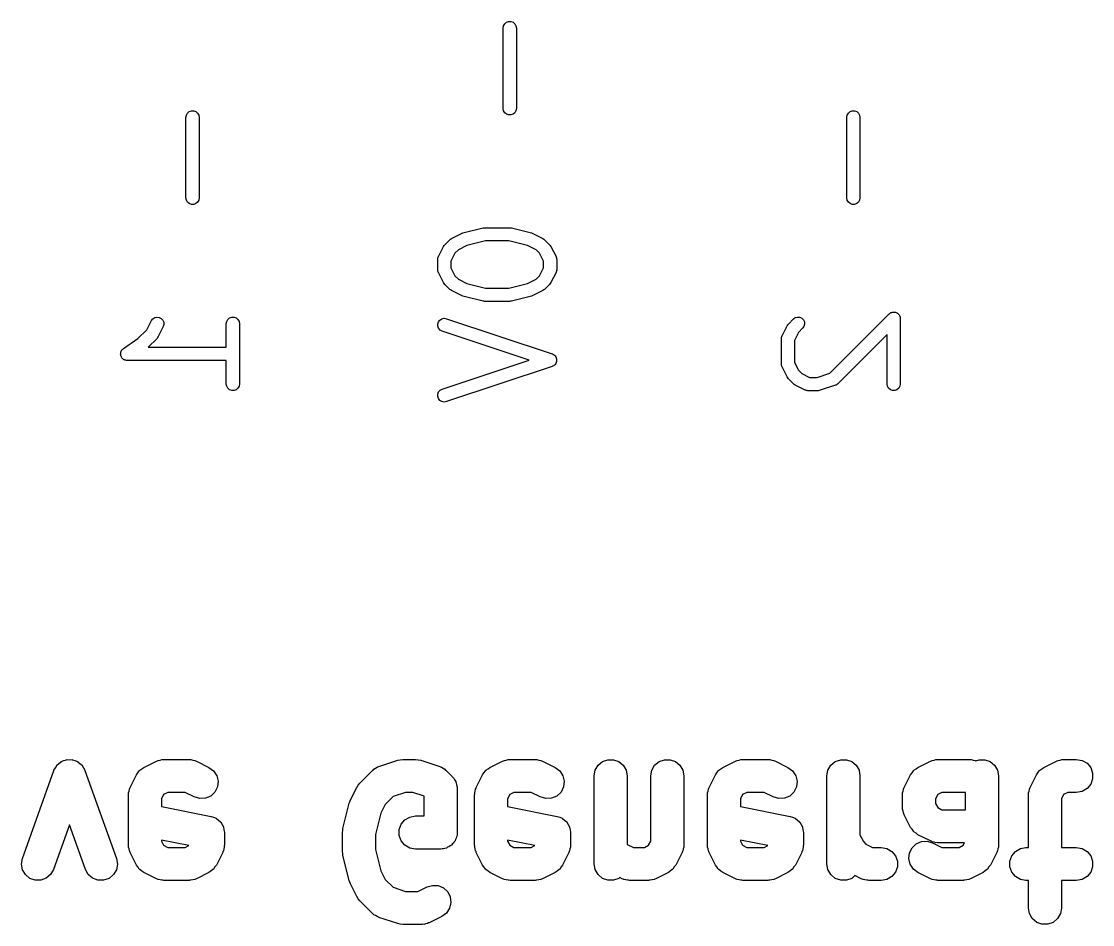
# Model space of a CAD drawing. Extents: x 91.3 to 189.8, y -113.5 to -60.4.
# Drawn here: x 150.76 to 158.87, y -113.45 to -106.62 of the extents above; entities that cross this region are included whole.
import ezdxf

# ---------------------------------------------------------------- set-up
doc = ezdxf.new("R2010")
doc.units = 0
doc.header["$MEASUREMENT"] = 0
doc.layers.add('BLACK', color=7, linetype='CONTINUOUS')

msp = doc.modelspace()

# ---------------------------------------------------------------- linework, layer by layer
at = {"layer": 'Black'}
for p, q in [((154.407, -106.667), (154.41, -106.65)), ((154.41, -106.65), (154.419, -106.635)), ((154.419, -106.635), (154.432, -106.623)), ((154.432, -106.623), (154.448, -106.617)), ((154.448, -106.617), (154.466, -106.617)), ((154.466, -106.617), (154.482, -106.623)), ((154.482, -106.623), (154.495, -106.635)), ((154.495, -106.635), (154.504, -106.65)), ((154.504, -106.65), (154.507, -106.667)), ((154.407, -107.276), (154.407, -106.667)), ((154.507, -106.667), (154.507, -107.276)), ((152.019, -107.311), (152.032, -107.3)), ((152.032, -107.3), (152.048, -107.294)), ((152.048, -107.294), (152.066, -107.294)), ((152.066, -107.294), (152.082, -107.3)), ((152.082, -107.3), (152.095, -107.311)), ((154.41, -107.293), (154.407, -107.276)), ((154.419, -107.308), (154.41, -107.293)), ((154.432, -107.319), (154.419, -107.308)), ((154.495, -107.308), (154.482, -107.319)), ((154.504, -107.293), (154.495, -107.308)), ((154.507, -107.276), (154.504, -107.293)), ((157.019, -107.311), (157.032, -107.3)), ((157.032, -107.3), (157.048, -107.294)), ((157.048, -107.294), (157.066, -107.294)), ((157.066, -107.294), (157.082, -107.3)), ((157.082, -107.3), (157.095, -107.311)), ((152.007, -107.343), (152.01, -107.326)), ((152.007, -107.952), (152.007, -107.343)), ((152.01, -107.326), (152.019, -107.311)), ((152.095, -107.311), (152.104, -107.326)), ((152.104, -107.326), (152.107, -107.343)), ((152.107, -107.343), (152.107, -107.952)), ((154.448, -107.325), (154.432, -107.319)), ((154.466, -107.325), (154.448, -107.325)), ((154.482, -107.319), (154.466, -107.325)), ((157.007, -107.343), (157.01, -107.326)), ((157.007, -107.952), (157.007, -107.343)), ((157.01, -107.326), (157.019, -107.311)), ((157.095, -107.311), (157.104, -107.326)), ((157.104, -107.326), (157.107, -107.343)), ((157.107, -107.343), (157.107, -107.952)), ((152.01, -107.969), (152.007, -107.952)), ((152.107, -107.952), (152.104, -107.969)), ((157.01, -107.969), (157.007, -107.952)), ((157.107, -107.952), (157.104, -107.969)), ((152.019, -107.985), (152.01, -107.969)), ((152.032, -107.996), (152.019, -107.985)), ((152.048, -108.002), (152.032, -107.996)), ((152.066, -108.002), (152.048, -108.002)), ((152.082, -107.996), (152.066, -108.002)), ((152.095, -107.985), (152.082, -107.996)), ((152.104, -107.969), (152.095, -107.985)), ((157.019, -107.985), (157.01, -107.969)), ((157.032, -107.996), (157.019, -107.985)), ((157.048, -108.002), (157.032, -107.996)), ((157.066, -108.002), (157.048, -108.002)), ((157.082, -107.996), (157.066, -108.002)), ((157.095, -107.985), (157.082, -107.996)), ((157.104, -107.969), (157.095, -107.985)), ((154.102, -108.218), (154.255, -108.18)), ((154.255, -108.18), (154.261, -108.18)), ((154.261, -108.18), (154.267, -108.179)), ((154.267, -108.179), (154.457, -108.179)), ((154.457, -108.179), (154.463, -108.18)), ((154.463, -108.18), (154.469, -108.18)), ((154.469, -108.18), (154.622, -108.218)), ((153.965, -108.308), (154.003, -108.269)), ((154.003, -108.269), (154.009, -108.265)), ((154.009, -108.265), (154.016, -108.26)), ((154.016, -108.26), (154.092, -108.222)), ((154.092, -108.222), (154.097, -108.22)), ((154.097, -108.22), (154.102, -108.218)), ((154.273, -108.279), (154.132, -108.314)), ((154.451, -108.279), (154.273, -108.279)), ((154.592, -108.314), (154.451, -108.279)), ((154.622, -108.218), (154.627, -108.22)), ((154.627, -108.22), (154.632, -108.222)), ((154.632, -108.222), (154.708, -108.26)), ((154.708, -108.26), (154.715, -108.265)), ((154.715, -108.265), (154.721, -108.269)), ((154.721, -108.269), (154.759, -108.308)), ((153.917, -108.397), (153.955, -108.32)), ((153.955, -108.32), (153.96, -108.314)), ((153.96, -108.314), (153.965, -108.308)), ((154.068, -108.346), (154.041, -108.372)), ((154.132, -108.314), (154.068, -108.346)), ((154.656, -108.346), (154.592, -108.314)), ((154.683, -108.372), (154.656, -108.346)), ((154.759, -108.308), (154.764, -108.314)), ((154.764, -108.314), (154.769, -108.32)), ((154.769, -108.32), (154.807, -108.397)), ((153.912, -108.413), (153.914, -108.408)), ((153.912, -108.416), (153.912, -108.413)), ((153.912, -108.419), (153.912, -108.416)), ((153.912, -108.495), (153.912, -108.419)), ((153.914, -108.408), (153.915, -108.402)), ((153.915, -108.402), (153.916, -108.399)), ((153.916, -108.399), (153.917, -108.397)), ((154.041, -108.372), (154.012, -108.431)), ((154.012, -108.431), (154.012, -108.483)), ((154.712, -108.431), (154.683, -108.372)), ((154.712, -108.483), (154.712, -108.431)), ((154.807, -108.397), (154.807, -108.399)), ((154.807, -108.399), (154.809, -108.402)), ((154.809, -108.402), (154.81, -108.408)), ((154.81, -108.408), (154.812, -108.413)), ((154.812, -108.413), (154.811, -108.416)), ((154.811, -108.416), (154.812, -108.419)), ((154.812, -108.419), (154.812, -108.495)), ((153.912, -108.498), (153.912, -108.495)), ((153.912, -108.501), (153.912, -108.498)), ((153.914, -108.507), (153.912, -108.501)), ((153.915, -108.512), (153.914, -108.507)), ((153.916, -108.515), (153.915, -108.512)), ((153.917, -108.518), (153.916, -108.515)), ((153.955, -108.594), (153.917, -108.518)), ((154.012, -108.483), (154.041, -108.542)), ((154.683, -108.542), (154.712, -108.483)), ((154.807, -108.518), (154.769, -108.594)), ((154.809, -108.512), (154.807, -108.515)), ((154.807, -108.515), (154.807, -108.518)), ((154.81, -108.507), (154.809, -108.512)), ((154.812, -108.501), (154.81, -108.507)), ((154.812, -108.495), (154.811, -108.498)), ((154.811, -108.498), (154.812, -108.501)), ((153.96, -108.6), (153.955, -108.594)), ((153.965, -108.607), (153.96, -108.6)), ((154.041, -108.542), (154.068, -108.568)), ((154.068, -108.568), (154.132, -108.6)), ((154.132, -108.6), (154.273, -108.636)), ((154.451, -108.636), (154.592, -108.6)), ((154.592, -108.6), (154.656, -108.568)), ((154.656, -108.568), (154.683, -108.542)), ((154.764, -108.6), (154.759, -108.607)), ((154.769, -108.594), (154.764, -108.6)), ((154.003, -108.645), (153.965, -108.607)), ((154.009, -108.649), (154.003, -108.645)), ((154.016, -108.654), (154.009, -108.649)), ((154.092, -108.692), (154.016, -108.654)), ((154.273, -108.636), (154.451, -108.636)), ((154.708, -108.654), (154.632, -108.692)), ((154.715, -108.649), (154.708, -108.654)), ((154.721, -108.645), (154.715, -108.649)), ((154.759, -108.607), (154.721, -108.645)), ((154.097, -108.694), (154.092, -108.692)), ((154.102, -108.696), (154.097, -108.694)), ((154.255, -108.734), (154.102, -108.696)), ((154.261, -108.735), (154.255, -108.734)), ((154.267, -108.736), (154.261, -108.735)), ((154.457, -108.736), (154.267, -108.736)), ((154.463, -108.735), (154.457, -108.736)), ((154.469, -108.734), (154.463, -108.735)), ((154.622, -108.696), (154.469, -108.734)), ((154.627, -108.694), (154.622, -108.696)), ((154.632, -108.692), (154.627, -108.694)), ((156.878, -109.28), (157.327, -108.831)), ((157.327, -108.831), (157.332, -108.828)), ((157.332, -108.828), (157.337, -108.823)), ((157.337, -108.823), (157.339, -108.823)), ((157.339, -108.823), (157.341, -108.821)), ((157.341, -108.821), (157.347, -108.82)), ((157.347, -108.82), (157.353, -108.817)), ((157.353, -108.817), (157.355, -108.817)), ((157.355, -108.817), (157.358, -108.817)), ((157.358, -108.817), (157.364, -108.817)), ((157.364, -108.817), (157.371, -108.817)), ((157.371, -108.817), (157.373, -108.818)), ((157.373, -108.818), (157.375, -108.818)), ((157.375, -108.818), (157.381, -108.821)), ((157.381, -108.821), (157.387, -108.823)), ((157.387, -108.823), (157.389, -108.825)), ((157.389, -108.825), (157.391, -108.826)), ((157.391, -108.826), (157.395, -108.83)), ((157.395, -108.83), (157.4, -108.835)), ((157.4, -108.835), (157.401, -108.836)), ((157.401, -108.836), (157.403, -108.838)), ((157.403, -108.838), (157.406, -108.844)), ((157.406, -108.844), (157.409, -108.85)), ((157.409, -108.85), (157.409, -108.852)), ((151.711, -108.951), (151.746, -108.882)), ((151.746, -108.882), (151.756, -108.868)), ((151.756, -108.868), (151.771, -108.859)), ((151.771, -108.859), (151.787, -108.855)), ((151.787, -108.855), (151.805, -108.857)), ((151.835, -108.927), (151.797, -109.003)), ((151.805, -108.857), (151.82, -108.865)), ((151.82, -108.865), (151.832, -108.877)), ((151.832, -108.877), (151.839, -108.893)), ((151.84, -108.91), (151.835, -108.927)), ((151.839, -108.893), (151.84, -108.91)), ((152.312, -108.905), (152.315, -108.888)), ((152.312, -109.083), (152.312, -108.905)), ((152.315, -108.888), (152.324, -108.873)), ((152.324, -108.873), (152.337, -108.861)), ((152.337, -108.861), (152.353, -108.856)), ((152.353, -108.856), (152.371, -108.856)), ((152.371, -108.856), (152.387, -108.861)), ((152.387, -108.861), (152.4, -108.873)), ((152.4, -108.873), (152.409, -108.888)), ((152.409, -108.888), (152.412, -108.905)), ((152.412, -108.905), (152.412, -109.362)), ((153.912, -108.907), (153.918, -108.89)), ((153.913, -108.924), (153.912, -108.907)), ((153.919, -108.94), (153.913, -108.924)), ((153.918, -108.89), (153.929, -108.877)), ((153.929, -108.877), (153.944, -108.868)), ((153.944, -108.868), (153.961, -108.864)), ((153.961, -108.864), (153.978, -108.867)), ((153.978, -108.867), (154.778, -109.134)), ((156.517, -108.997), (156.555, -108.92)), ((156.555, -108.92), (156.56, -108.914)), ((156.56, -108.914), (156.565, -108.908)), ((156.565, -108.908), (156.603, -108.869)), ((156.603, -108.869), (156.617, -108.859)), ((156.617, -108.859), (156.634, -108.855)), ((156.634, -108.855), (156.651, -108.856)), ((156.651, -108.856), (156.667, -108.864)), ((156.667, -108.864), (156.679, -108.876)), ((156.683, -108.926), (156.673, -108.94)), ((156.679, -108.876), (156.686, -108.892)), ((156.688, -108.909), (156.683, -108.926)), ((156.686, -108.892), (156.688, -108.909)), ((157.409, -108.852), (157.41, -108.854)), ((157.41, -108.854), (157.411, -108.86)), ((157.411, -108.86), (157.412, -108.867)), ((157.412, -108.867), (157.412, -109.362)), ((151.644, -109.018), (151.711, -108.951)), ((151.792, -109.01), (151.788, -109.016)), ((151.797, -109.003), (151.792, -109.01)), ((153.931, -108.953), (153.919, -108.94)), ((153.946, -108.962), (153.931, -108.953)), ((154.604, -109.181), (153.946, -108.962)), ((156.512, -109.013), (156.514, -109.008)), ((156.514, -109.008), (156.515, -109.002)), ((156.515, -109.002), (156.516, -108.999)), ((156.516, -108.999), (156.517, -108.997)), ((156.641, -108.972), (156.612, -109.031)), ((156.673, -108.94), (156.641, -108.972)), ((157.312, -108.987), (156.94, -109.359)), ((157.312, -109.362), (157.312, -108.987)), ((151.532, -109.094), (151.534, -109.092)), ((151.534, -109.092), (151.644, -109.018)), ((151.788, -109.016), (151.721, -109.083)), ((151.721, -109.083), (152.312, -109.083)), ((156.512, -109.016), (156.512, -109.013)), ((156.512, -109.019), (156.512, -109.016)), ((156.512, -109.21), (156.512, -109.019)), ((156.612, -109.031), (156.612, -109.198)), ((151.512, -109.137), (151.513, -109.131)), ((151.513, -109.139), (151.512, -109.137)), ((151.513, -109.125), (151.514, -109.122)), ((151.513, -109.131), (151.513, -109.125)), ((151.513, -109.142), (151.513, -109.139)), ((151.515, -109.148), (151.513, -109.142)), ((151.514, -109.119), (151.517, -109.114)), ((151.514, -109.122), (151.514, -109.119)), ((151.516, -109.153), (151.515, -109.148)), ((151.518, -109.156), (151.516, -109.153)), ((151.517, -109.114), (151.519, -109.108)), ((151.519, -109.158), (151.518, -109.156)), ((151.519, -109.108), (151.52, -109.106)), ((151.522, -109.163), (151.519, -109.158)), ((151.52, -109.106), (151.522, -109.104)), ((151.522, -109.104), (151.526, -109.1)), ((151.526, -109.168), (151.522, -109.163)), ((151.526, -109.1), (151.53, -109.095)), ((151.528, -109.17), (151.526, -109.168)), ((151.53, -109.172), (151.528, -109.17)), ((151.53, -109.095), (151.532, -109.094)), ((151.535, -109.175), (151.53, -109.172)), ((154.778, -109.134), (154.779, -109.134)), ((154.779, -109.134), (154.78, -109.134)), ((154.78, -109.134), (154.787, -109.138)), ((154.787, -109.138), (154.793, -109.142)), ((154.793, -109.142), (154.794, -109.143)), ((154.794, -109.143), (154.795, -109.144)), ((154.795, -109.144), (154.8, -109.149)), ((154.8, -109.149), (154.805, -109.155)), ((154.805, -109.155), (154.805, -109.156)), ((154.805, -109.156), (154.806, -109.157)), ((154.806, -109.157), (154.808, -109.164)), ((154.808, -109.164), (154.811, -109.171)), ((154.811, -109.171), (154.811, -109.172)), ((154.811, -109.172), (154.811, -109.174)), ((154.811, -109.174), (154.811, -109.181)), ((151.54, -109.178), (151.535, -109.175)), ((151.542, -109.179), (151.54, -109.178)), ((151.545, -109.18), (151.542, -109.179)), ((151.551, -109.181), (151.545, -109.18)), ((151.556, -109.183), (151.551, -109.181)), ((151.559, -109.183), (151.556, -109.183)), ((151.562, -109.183), (151.559, -109.183)), ((152.312, -109.183), (151.562, -109.183)), ((152.312, -109.362), (152.312, -109.183)), ((153.946, -109.4), (154.604, -109.181)), ((154.778, -109.228), (153.978, -109.495)), ((154.779, -109.228), (154.778, -109.228)), ((154.78, -109.227), (154.779, -109.228)), ((154.787, -109.224), (154.78, -109.227)), ((154.793, -109.22), (154.787, -109.224)), ((154.794, -109.219), (154.793, -109.22)), ((154.795, -109.218), (154.794, -109.219)), ((154.8, -109.213), (154.795, -109.218)), ((154.805, -109.207), (154.8, -109.213)), ((154.806, -109.205), (154.805, -109.206)), ((154.805, -109.206), (154.805, -109.207)), ((154.808, -109.198), (154.806, -109.205)), ((154.811, -109.191), (154.808, -109.198)), ((154.811, -109.181), (154.811, -109.188)), ((154.811, -109.188), (154.811, -109.19)), ((154.811, -109.19), (154.811, -109.191)), ((156.512, -109.212), (156.512, -109.21)), ((156.512, -109.215), (156.512, -109.212)), ((156.514, -109.221), (156.512, -109.215)), ((156.515, -109.227), (156.514, -109.221)), ((156.516, -109.229), (156.515, -109.227)), ((156.517, -109.232), (156.516, -109.229)), ((156.555, -109.308), (156.517, -109.232)), ((156.612, -109.198), (156.641, -109.256)), ((156.56, -109.315), (156.555, -109.308)), ((156.565, -109.321), (156.56, -109.315)), ((156.603, -109.359), (156.565, -109.321)), ((156.641, -109.256), (156.668, -109.283)), ((156.668, -109.283), (156.726, -109.312)), ((156.726, -109.312), (156.782, -109.312)), ((156.782, -109.312), (156.878, -109.28)), ((152.315, -109.379), (152.312, -109.362)), ((152.324, -109.394), (152.315, -109.379)), ((152.337, -109.405), (152.324, -109.394)), ((152.353, -109.411), (152.337, -109.405)), ((152.371, -109.411), (152.353, -109.411)), ((152.387, -109.405), (152.371, -109.411)), ((152.4, -109.394), (152.387, -109.405)), ((152.409, -109.379), (152.4, -109.394)), ((152.412, -109.362), (152.409, -109.379)), ((153.919, -109.421), (153.931, -109.408)), ((153.931, -109.408), (153.946, -109.4)), ((156.609, -109.364), (156.603, -109.359)), ((156.616, -109.369), (156.609, -109.364)), ((156.692, -109.407), (156.616, -109.369)), ((156.695, -109.407), (156.692, -109.407)), ((156.697, -109.409), (156.695, -109.407)), ((156.703, -109.41), (156.697, -109.409)), ((156.709, -109.412), (156.703, -109.41)), ((156.711, -109.411), (156.709, -109.412)), ((156.714, -109.412), (156.711, -109.411)), ((156.79, -109.412), (156.714, -109.412)), ((156.798, -109.411), (156.79, -109.412)), ((156.806, -109.409), (156.798, -109.411)), ((156.921, -109.371), (156.806, -109.409)), ((156.923, -109.37), (156.921, -109.371)), ((156.926, -109.369), (156.923, -109.37)), ((156.931, -109.366), (156.926, -109.369)), ((156.936, -109.363), (156.931, -109.366)), ((156.938, -109.361), (156.936, -109.363)), ((156.94, -109.359), (156.938, -109.361)), ((157.315, -109.379), (157.312, -109.362)), ((157.324, -109.394), (157.315, -109.379)), ((157.337, -109.405), (157.324, -109.394)), ((157.353, -109.411), (157.337, -109.405)), ((157.371, -109.411), (157.353, -109.411)), ((157.387, -109.405), (157.371, -109.411)), ((157.4, -109.394), (157.387, -109.405)), ((157.409, -109.379), (157.4, -109.394)), ((157.412, -109.362), (157.409, -109.379)), ((153.912, -109.455), (153.913, -109.438)), ((153.918, -109.471), (153.912, -109.455)), ((153.913, -109.438), (153.919, -109.421)), ((153.929, -109.485), (153.918, -109.471)), ((153.944, -109.494), (153.929, -109.485)), ((153.961, -109.498), (153.944, -109.494)), ((153.978, -109.495), (153.961, -109.498)), ((151.019, -112.266), (151.029, -112.248)), ((151.029, -112.248), (151.03, -112.247)), ((151.03, -112.247), (151.046, -112.233)), ((151.03, -112.247), (151.03, -112.247)), ((151.046, -112.233), (151.062, -112.22)), ((151.062, -112.22), (151.063, -112.219)), ((151.063, -112.219), (151.083, -112.212)), ((151.063, -112.219), (151.063, -112.219)), ((151.083, -112.212), (151.103, -112.205)), ((151.103, -112.205), (151.104, -112.205)), ((151.104, -112.205), (151.104, -112.204)), ((151.104, -112.204), (151.125, -112.205)), ((151.125, -112.205), (151.146, -112.204)), ((151.146, -112.204), (151.147, -112.205)), ((151.147, -112.205), (151.148, -112.205)), ((151.148, -112.205), (151.167, -112.212)), ((151.167, -112.212), (151.187, -112.219)), ((151.187, -112.219), (151.188, -112.219)), ((151.188, -112.219), (151.188, -112.22)), ((151.188, -112.22), (151.204, -112.233)), ((151.204, -112.233), (151.221, -112.247)), ((151.221, -112.247), (151.221, -112.247)), ((151.221, -112.247), (151.221, -112.248)), ((151.221, -112.248), (151.232, -112.266)), ((151.688, -112.263), (151.784, -112.216)), ((151.784, -112.216), (151.791, -112.214)), ((151.791, -112.214), (151.797, -112.21)), ((151.797, -112.21), (151.811, -112.208)), ((151.811, -112.208), (151.825, -112.203)), ((151.825, -112.203), (151.832, -112.204)), ((151.832, -112.204), (151.84, -112.203)), ((151.84, -112.203), (152.03, -112.203)), ((152.03, -112.203), (152.037, -112.204)), ((152.037, -112.204), (152.044, -112.203)), ((152.044, -112.203), (152.058, -112.208)), ((152.058, -112.208), (152.073, -112.21)), ((152.073, -112.21), (152.079, -112.214)), ((152.079, -112.214), (152.086, -112.216)), ((152.086, -112.216), (152.181, -112.263)), ((153.467, -112.257), (153.61, -112.209)), ((153.61, -112.209), (153.629, -112.206)), ((153.629, -112.206), (153.649, -112.203)), ((153.649, -112.203), (153.744, -112.203)), ((153.744, -112.203), (153.764, -112.206)), ((153.764, -112.206), (153.784, -112.209)), ((153.784, -112.209), (153.927, -112.257)), ((154.307, -112.263), (154.403, -112.216)), ((154.403, -112.216), (154.41, -112.214)), ((154.41, -112.214), (154.416, -112.21)), ((154.416, -112.21), (154.43, -112.208)), ((154.43, -112.208), (154.444, -112.203)), ((154.444, -112.203), (154.451, -112.204)), ((154.451, -112.204), (154.459, -112.203)), ((154.459, -112.203), (154.649, -112.203)), ((154.649, -112.203), (154.656, -112.204)), ((154.656, -112.204), (154.663, -112.203)), ((154.663, -112.203), (154.677, -112.208)), ((154.677, -112.208), (154.692, -112.21)), ((154.692, -112.21), (154.698, -112.214)), ((154.698, -112.214), (154.705, -112.216)), ((154.705, -112.216), (154.8, -112.263)), ((155.103, -112.285), (155.125, -112.247)), ((155.125, -112.247), (155.158, -112.219)), ((155.158, -112.219), (155.199, -112.205)), ((155.199, -112.205), (155.242, -112.205)), ((155.242, -112.205), (155.283, -112.219)), ((155.283, -112.219), (155.316, -112.247)), ((155.316, -112.247), (155.338, -112.285)), ((155.532, -112.285), (155.553, -112.247)), ((155.553, -112.247), (155.587, -112.219)), ((155.587, -112.219), (155.627, -112.205)), ((155.627, -112.205), (155.671, -112.205)), ((155.671, -112.205), (155.712, -112.219)), ((155.712, -112.219), (155.745, -112.247)), ((155.745, -112.247), (155.767, -112.285)), ((156.069, -112.263), (156.165, -112.216)), ((156.165, -112.216), (156.171, -112.214)), ((156.171, -112.214), (156.178, -112.21)), ((156.178, -112.21), (156.192, -112.208)), ((156.192, -112.208), (156.206, -112.203)), ((156.206, -112.203), (156.213, -112.204)), ((156.213, -112.204), (156.22, -112.203)), ((156.22, -112.203), (156.411, -112.203)), ((156.411, -112.203), (156.418, -112.204)), ((156.418, -112.204), (156.425, -112.203)), ((156.425, -112.203), (156.439, -112.208)), ((156.439, -112.208), (156.454, -112.21)), ((156.454, -112.21), (156.46, -112.214)), ((156.46, -112.214), (156.467, -112.216)), ((156.467, -112.216), (156.562, -112.263)), ((156.865, -112.285), (156.887, -112.247)), ((156.887, -112.247), (156.92, -112.219)), ((156.92, -112.219), (156.961, -112.205)), ((156.961, -112.205), (157.004, -112.205)), ((157.004, -112.205), (157.045, -112.219)), ((157.045, -112.219), (157.078, -112.247)), ((157.078, -112.247), (157.1, -112.285)), ((157.546, -112.263), (157.641, -112.216)), ((157.641, -112.216), (157.648, -112.214)), ((157.648, -112.214), (157.654, -112.21)), ((157.654, -112.21), (157.668, -112.208)), ((157.668, -112.208), (157.682, -112.203)), ((157.682, -112.203), (157.69, -112.204)), ((157.69, -112.204), (157.697, -112.203)), ((157.697, -112.203), (157.935, -112.203)), ((157.935, -112.203), (157.942, -112.204)), ((157.942, -112.204), (157.949, -112.203)), ((157.949, -112.203), (157.963, -112.208)), ((157.963, -112.208), (157.978, -112.21)), ((157.978, -112.21), (157.983, -112.214)), ((157.983, -112.214), (158.008, -112.205)), ((158.008, -112.205), (158.052, -112.205)), ((158.052, -112.205), (158.093, -112.219)), ((158.093, -112.219), (158.126, -112.247)), ((158.126, -112.247), (158.147, -112.285)), ((158.498, -112.263), (158.593, -112.216)), ((158.593, -112.216), (158.6, -112.214)), ((158.6, -112.214), (158.606, -112.21)), ((158.606, -112.21), (158.621, -112.208)), ((158.621, -112.208), (158.635, -112.203)), ((158.635, -112.203), (158.642, -112.204)), ((158.642, -112.204), (158.649, -112.203)), ((158.649, -112.203), (158.744, -112.203)), ((158.744, -112.203), (158.787, -112.21)), ((158.787, -112.21), (158.825, -112.232)), ((158.825, -112.232), (158.853, -112.265)), ((150.769, -112.952), (151.008, -112.286)), ((151.008, -112.284), (151.019, -112.266)), ((151.008, -112.285), (151.008, -112.284)), ((151.008, -112.286), (151.008, -112.285)), ((151.232, -112.266), (151.242, -112.284)), ((151.242, -112.284), (151.243, -112.285)), ((151.243, -112.285), (151.243, -112.286)), ((151.243, -112.286), (151.481, -112.952)), ((151.585, -112.415), (151.632, -112.319)), ((151.632, -112.319), (151.643, -112.305)), ((151.643, -112.305), (151.654, -112.289)), ((151.654, -112.289), (151.656, -112.287)), ((151.656, -112.287), (151.658, -112.284)), ((151.658, -112.284), (151.674, -112.274)), ((151.674, -112.274), (151.688, -112.263)), ((152.181, -112.263), (152.216, -112.289)), ((152.216, -112.289), (152.24, -112.326)), ((152.24, -112.326), (152.25, -112.368)), ((153.323, -112.382), (153.418, -112.287)), ((153.418, -112.287), (153.424, -112.283)), ((153.424, -112.283), (153.428, -112.277)), ((153.428, -112.277), (153.441, -112.27)), ((153.441, -112.27), (153.453, -112.262)), ((153.453, -112.262), (153.46, -112.26)), ((153.46, -112.26), (153.467, -112.257)), ((153.927, -112.257), (153.933, -112.26)), ((153.933, -112.26), (153.94, -112.262)), ((153.94, -112.262), (153.952, -112.27)), ((153.952, -112.27), (153.965, -112.277)), ((153.965, -112.277), (153.97, -112.283)), ((153.97, -112.283), (153.976, -112.287)), ((153.976, -112.287), (154.023, -112.334)), ((154.023, -112.334), (154.026, -112.339)), ((154.204, -112.415), (154.252, -112.319)), ((154.252, -112.319), (154.262, -112.305)), ((154.262, -112.305), (154.273, -112.289)), ((154.273, -112.289), (154.275, -112.287)), ((154.275, -112.287), (154.277, -112.284)), ((154.277, -112.284), (154.293, -112.274)), ((154.293, -112.274), (154.307, -112.263)), ((154.8, -112.263), (154.835, -112.289)), ((154.835, -112.289), (154.859, -112.326)), ((154.859, -112.326), (154.869, -112.368)), ((155.095, -112.328), (155.103, -112.285)), ((155.095, -112.994), (155.095, -112.328)), ((155.338, -112.285), (155.345, -112.328)), ((155.345, -112.328), (155.345, -112.846)), ((155.524, -112.328), (155.532, -112.285)), ((155.524, -112.822), (155.524, -112.328)), ((155.767, -112.285), (155.774, -112.328)), ((155.774, -112.328), (155.774, -112.851)), ((155.966, -112.415), (156.013, -112.319)), ((156.013, -112.319), (156.024, -112.305)), ((156.024, -112.305), (156.034, -112.289)), ((156.034, -112.289), (156.037, -112.287)), ((156.037, -112.287), (156.039, -112.284)), ((156.039, -112.284), (156.055, -112.274)), ((156.055, -112.274), (156.069, -112.263)), ((156.562, -112.263), (156.597, -112.289)), ((156.597, -112.289), (156.621, -112.326)), ((156.621, -112.326), (156.631, -112.368)), ((156.857, -112.328), (156.865, -112.285)), ((156.857, -112.994), (156.857, -112.328)), ((157.1, -112.285), (157.107, -112.328)), ((157.107, -112.328), (157.107, -112.774)), ((157.442, -112.415), (157.49, -112.319)), ((157.49, -112.319), (157.501, -112.305)), ((157.501, -112.305), (157.511, -112.289)), ((157.511, -112.289), (157.513, -112.287)), ((157.513, -112.287), (157.515, -112.284)), ((157.515, -112.284), (157.531, -112.274)), ((157.531, -112.274), (157.546, -112.263)), ((158.147, -112.285), (158.155, -112.328)), ((158.155, -112.328), (158.155, -112.851)), ((158.394, -112.415), (158.442, -112.319)), ((158.442, -112.319), (158.453, -112.305)), ((158.453, -112.305), (158.463, -112.289)), ((158.463, -112.289), (158.466, -112.287)), ((158.466, -112.287), (158.468, -112.284)), ((158.468, -112.284), (158.483, -112.274)), ((158.483, -112.274), (158.498, -112.263)), ((158.853, -112.265), (158.867, -112.306)), ((158.867, -112.306), (158.867, -112.349)), ((151.583, -112.421), (151.585, -112.415)), ((152.245, -112.411), (152.226, -112.45)), ((152.25, -112.368), (152.245, -112.411)), ((153.252, -112.51), (153.299, -112.415)), ((153.299, -112.415), (153.311, -112.398)), ((153.311, -112.398), (153.323, -112.382)), ((154.026, -112.339), (154.031, -112.343)), ((154.031, -112.343), (154.039, -112.357)), ((154.039, -112.357), (154.048, -112.37)), ((154.048, -112.37), (154.049, -112.375)), ((154.049, -112.375), (154.052, -112.38)), ((154.052, -112.38), (154.055, -112.396)), ((154.055, -112.396), (154.059, -112.412)), ((154.059, -112.412), (154.059, -112.417)), ((154.202, -112.421), (154.204, -112.415)), ((154.864, -112.411), (154.845, -112.45)), ((154.869, -112.368), (154.864, -112.411)), ((155.964, -112.421), (155.966, -112.415)), ((156.626, -112.411), (156.607, -112.45)), ((156.631, -112.368), (156.626, -112.411)), ((157.44, -112.421), (157.442, -112.415)), ((158.392, -112.421), (158.394, -112.415)), ((158.853, -112.39), (158.825, -112.423)), ((158.867, -112.349), (158.853, -112.39)), ((151.572, -112.456), (151.577, -112.442)), ((151.573, -112.463), (151.572, -112.456)), ((151.572, -112.47), (151.573, -112.463)), ((151.572, -112.851), (151.572, -112.47)), ((151.577, -112.442), (151.579, -112.428)), ((151.579, -112.428), (151.583, -112.421)), ((151.837, -112.468), (151.822, -112.5)), ((151.869, -112.453), (151.837, -112.468)), ((152, -112.453), (151.869, -112.453)), ((152.069, -112.487), (152, -112.453)), ((152.111, -112.499), (152.069, -112.487)), ((152.154, -112.497), (152.111, -112.499)), ((152.194, -112.48), (152.154, -112.497)), ((152.226, -112.45), (152.194, -112.48)), ((153.574, -112.484), (153.514, -112.545)), ((153.669, -112.453), (153.574, -112.484)), ((153.724, -112.453), (153.669, -112.453)), ((153.81, -112.481), (153.724, -112.453)), ((153.81, -112.631), (153.81, -112.481)), ((154.059, -112.417), (154.06, -112.423)), ((154.06, -112.423), (154.06, -112.756)), ((154.191, -112.47), (154.192, -112.463)), ((154.191, -112.851), (154.191, -112.47)), ((154.192, -112.456), (154.196, -112.442)), ((154.192, -112.463), (154.192, -112.456)), ((154.196, -112.442), (154.198, -112.428)), ((154.198, -112.428), (154.202, -112.421)), ((154.457, -112.468), (154.441, -112.5)), ((154.488, -112.453), (154.457, -112.468)), ((154.62, -112.453), (154.488, -112.453)), ((154.688, -112.487), (154.62, -112.453)), ((154.73, -112.499), (154.688, -112.487)), ((154.773, -112.497), (154.73, -112.499)), ((154.813, -112.48), (154.773, -112.497)), ((154.845, -112.45), (154.813, -112.48)), ((155.953, -112.456), (155.958, -112.442)), ((155.954, -112.463), (155.953, -112.456)), ((155.953, -112.47), (155.954, -112.463)), ((155.953, -112.851), (155.953, -112.47)), ((155.958, -112.442), (155.96, -112.428)), ((155.96, -112.428), (155.964, -112.421)), ((156.218, -112.468), (156.203, -112.5)), ((156.25, -112.453), (156.218, -112.468)), ((156.381, -112.453), (156.25, -112.453)), ((156.45, -112.487), (156.381, -112.453)), ((156.492, -112.499), (156.45, -112.487)), ((156.535, -112.497), (156.492, -112.499)), ((156.575, -112.48), (156.535, -112.497)), ((156.607, -112.45), (156.575, -112.48)), ((157.429, -112.47), (157.43, -112.463)), ((157.429, -112.566), (157.429, -112.47)), ((157.43, -112.456), (157.434, -112.442)), ((157.43, -112.463), (157.43, -112.456)), ((157.434, -112.442), (157.436, -112.428)), ((157.436, -112.428), (157.44, -112.421)), ((157.695, -112.468), (157.679, -112.5)), ((157.726, -112.453), (157.695, -112.468)), ((157.905, -112.453), (157.726, -112.453)), ((157.905, -112.584), (157.905, -112.453)), ((158.381, -112.47), (158.382, -112.463)), ((158.381, -112.869), (158.381, -112.47)), ((158.382, -112.456), (158.386, -112.442)), ((158.382, -112.463), (158.382, -112.456)), ((158.386, -112.442), (158.389, -112.428)), ((158.389, -112.428), (158.392, -112.421)), ((158.647, -112.468), (158.631, -112.5)), ((158.679, -112.453), (158.647, -112.468)), ((158.744, -112.453), (158.679, -112.453)), ((158.787, -112.445), (158.744, -112.453)), ((158.825, -112.423), (158.787, -112.445)), ((151.822, -112.5), (151.822, -112.558)), ((151.822, -112.558), (152.197, -112.634)), ((153.194, -112.726), (153.242, -112.535)), ((153.242, -112.535), (153.248, -112.523)), ((153.248, -112.523), (153.252, -112.51)), ((153.514, -112.545), (153.481, -112.609)), ((154.441, -112.5), (154.441, -112.558)), ((154.441, -112.558), (154.816, -112.634)), ((156.203, -112.5), (156.203, -112.558)), ((156.203, -112.558), (156.578, -112.634)), ((157.43, -112.573), (157.429, -112.566)), ((157.43, -112.58), (157.43, -112.573)), ((157.679, -112.5), (157.679, -112.536)), ((157.679, -112.536), (157.695, -112.568)), ((157.695, -112.568), (157.726, -112.584)), ((158.631, -112.5), (158.631, -112.869)), ((152.197, -112.634), (152.216, -112.641)), ((152.216, -112.641), (152.235, -112.648)), ((152.235, -112.648), (152.236, -112.649)), ((152.236, -112.649), (152.238, -112.649)), ((152.238, -112.649), (152.253, -112.663)), ((153.481, -112.609), (153.441, -112.772)), ((153.664, -112.66), (153.702, -112.639)), ((153.702, -112.639), (153.744, -112.631)), ((153.744, -112.631), (153.81, -112.631)), ((154.816, -112.634), (154.835, -112.641)), ((154.835, -112.641), (154.854, -112.648)), ((154.854, -112.648), (154.856, -112.649)), ((154.856, -112.649), (154.857, -112.649)), ((154.857, -112.649), (154.872, -112.663)), ((156.578, -112.634), (156.597, -112.641)), ((156.597, -112.641), (156.616, -112.648)), ((156.616, -112.648), (156.617, -112.649)), ((156.617, -112.649), (156.619, -112.649)), ((156.619, -112.649), (156.634, -112.663)), ((157.434, -112.594), (157.43, -112.58)), ((157.436, -112.608), (157.434, -112.594)), ((157.44, -112.615), (157.436, -112.608)), ((157.442, -112.622), (157.44, -112.615)), ((157.49, -112.717), (157.442, -112.622)), ((157.726, -112.584), (157.905, -112.584)), ((151.125, -112.699), (151.005, -113.036)), ((151.246, -113.036), (151.125, -112.699)), ((152.253, -112.663), (152.269, -112.676)), ((152.269, -112.676), (152.269, -112.677)), ((152.269, -112.677), (152.27, -112.678)), ((152.27, -112.678), (152.28, -112.696)), ((152.28, -112.696), (152.29, -112.713)), ((152.29, -112.713), (152.291, -112.715)), ((152.291, -112.715), (152.291, -112.716)), ((152.291, -112.716), (152.294, -112.736)), ((152.294, -112.736), (152.298, -112.756)), ((153.193, -112.741), (153.194, -112.726)), ((153.621, -112.734), (153.636, -112.694)), ((153.621, -112.778), (153.621, -112.734)), ((153.636, -112.694), (153.664, -112.66)), ((154.872, -112.663), (154.888, -112.676)), ((154.888, -112.676), (154.888, -112.677)), ((154.888, -112.677), (154.889, -112.678)), ((154.889, -112.678), (154.899, -112.696)), ((154.899, -112.696), (154.909, -112.713)), ((154.909, -112.713), (154.91, -112.715)), ((154.91, -112.715), (154.91, -112.716)), ((154.91, -112.716), (154.913, -112.736)), ((154.913, -112.736), (154.917, -112.756)), ((156.634, -112.663), (156.65, -112.676)), ((156.65, -112.676), (156.65, -112.677)), ((156.65, -112.677), (156.651, -112.678)), ((156.651, -112.678), (156.661, -112.696)), ((156.661, -112.696), (156.671, -112.713)), ((156.671, -112.713), (156.672, -112.715)), ((156.672, -112.715), (156.672, -112.716)), ((156.672, -112.716), (156.675, -112.736)), ((156.675, -112.736), (156.679, -112.756)), ((157.501, -112.732), (157.49, -112.717)), ((157.511, -112.747), (157.501, -112.732)), ((152.029, -112.855), (151.822, -112.813)), ((151.822, -112.813), (151.822, -112.822)), ((152.298, -112.756), (152.298, -112.851)), ((153.191, -112.756), (153.193, -112.741)), ((153.191, -112.899), (153.191, -112.756)), ((153.441, -112.772), (153.441, -112.884)), ((153.636, -112.819), (153.621, -112.778)), ((153.664, -112.852), (153.636, -112.819)), ((154.043, -112.819), (154.036, -112.827)), ((154.047, -112.808), (154.043, -112.819)), ((154.052, -112.799), (154.047, -112.808)), ((154.054, -112.788), (154.052, -112.799)), ((154.058, -112.778), (154.054, -112.788)), ((154.06, -112.756), (154.058, -112.767)), ((154.058, -112.767), (154.058, -112.778)), ((154.648, -112.855), (154.441, -112.813)), ((154.441, -112.813), (154.441, -112.822)), ((154.917, -112.756), (154.917, -112.851)), ((156.41, -112.855), (156.203, -112.813)), ((156.203, -112.813), (156.203, -112.822)), ((156.679, -112.756), (156.679, -112.851)), ((157.107, -112.774), (157.133, -112.825)), ((157.513, -112.749), (157.511, -112.747)), ((157.515, -112.752), (157.513, -112.749)), ((157.531, -112.762), (157.515, -112.752)), ((157.546, -112.773), (157.531, -112.762)), ((157.641, -112.82), (157.546, -112.773)), ((157.648, -112.822), (157.641, -112.82)), ((151.573, -112.859), (151.572, -112.851)), ((151.572, -112.866), (151.573, -112.859)), ((151.577, -112.88), (151.572, -112.866)), ((151.579, -112.894), (151.577, -112.88)), ((151.583, -112.9), (151.579, -112.894)), ((151.585, -112.907), (151.583, -112.9)), ((151.822, -112.822), (151.837, -112.853)), ((151.837, -112.853), (151.869, -112.869)), ((151.869, -112.869), (152, -112.869)), ((152, -112.869), (152.029, -112.855)), ((152.287, -112.9), (152.285, -112.907)), ((152.29, -112.894), (152.287, -112.9)), ((152.293, -112.88), (152.29, -112.894)), ((152.297, -112.866), (152.293, -112.88)), ((152.298, -112.851), (152.297, -112.859)), ((152.297, -112.859), (152.297, -112.866)), ((153.193, -112.914), (153.191, -112.899)), ((153.441, -112.884), (153.481, -113.046)), ((153.702, -112.874), (153.664, -112.852)), ((153.744, -112.881), (153.702, -112.874)), ((153.935, -112.881), (153.744, -112.881)), ((153.946, -112.879), (153.935, -112.881)), ((153.956, -112.879), (153.946, -112.879)), ((153.967, -112.876), (153.956, -112.879)), ((153.978, -112.874), (153.967, -112.876)), ((153.987, -112.868), (153.978, -112.874)), ((153.997, -112.864), (153.987, -112.868)), ((154.006, -112.857), (153.997, -112.864)), ((154.015, -112.852), (154.006, -112.857)), ((154.022, -112.844), (154.015, -112.852)), ((154.031, -112.837), (154.022, -112.844)), ((154.036, -112.827), (154.031, -112.837)), ((154.192, -112.859), (154.191, -112.851)), ((154.192, -112.866), (154.192, -112.859)), ((154.196, -112.88), (154.192, -112.866)), ((154.198, -112.894), (154.196, -112.88)), ((154.202, -112.9), (154.198, -112.894)), ((154.204, -112.907), (154.202, -112.9)), ((154.441, -112.822), (154.457, -112.853)), ((154.457, -112.853), (154.488, -112.869)), ((154.488, -112.869), (154.62, -112.869)), ((154.62, -112.869), (154.648, -112.855)), ((154.906, -112.9), (154.904, -112.907)), ((154.909, -112.894), (154.906, -112.9)), ((154.912, -112.88), (154.909, -112.894)), ((154.916, -112.866), (154.912, -112.88)), ((154.917, -112.851), (154.916, -112.859)), ((154.916, -112.859), (154.916, -112.866)), ((155.345, -112.846), (155.393, -112.869)), ((155.393, -112.869), (155.477, -112.869)), ((155.477, -112.869), (155.508, -112.853)), ((155.508, -112.853), (155.524, -112.822)), ((155.763, -112.9), (155.761, -112.907)), ((155.767, -112.894), (155.763, -112.9)), ((155.769, -112.88), (155.767, -112.894)), ((155.773, -112.866), (155.769, -112.88)), ((155.774, -112.851), (155.773, -112.859)), ((155.773, -112.859), (155.773, -112.866)), ((155.954, -112.859), (155.953, -112.851)), ((155.953, -112.866), (155.954, -112.859)), ((155.958, -112.88), (155.953, -112.866)), ((155.96, -112.894), (155.958, -112.88)), ((155.964, -112.9), (155.96, -112.894)), ((155.966, -112.907), (155.964, -112.9)), ((156.203, -112.822), (156.218, -112.853)), ((156.218, -112.853), (156.25, -112.869)), ((156.25, -112.869), (156.381, -112.869)), ((156.381, -112.869), (156.41, -112.855)), ((156.668, -112.9), (156.666, -112.907)), ((156.671, -112.894), (156.668, -112.9)), ((156.674, -112.88), (156.671, -112.894)), ((156.678, -112.866), (156.674, -112.88)), ((156.679, -112.851), (156.678, -112.859)), ((156.678, -112.859), (156.678, -112.866)), ((157.133, -112.825), (157.152, -112.844)), ((157.152, -112.844), (157.202, -112.869)), ((157.202, -112.869), (157.268, -112.869)), ((157.268, -112.869), (157.311, -112.877)), ((157.311, -112.877), (157.348, -112.899)), ((157.348, -112.899), (157.376, -112.932)), ((157.482, -112.911), (157.501, -112.872)), ((157.501, -112.872), (157.533, -112.842)), ((157.533, -112.842), (157.572, -112.825)), ((157.572, -112.825), (157.616, -112.822)), ((157.616, -112.822), (157.657, -112.835)), ((157.654, -112.826), (157.648, -112.822)), ((157.668, -112.829), (157.654, -112.826)), ((157.657, -112.835), (157.726, -112.869)), ((157.682, -112.833), (157.668, -112.829)), ((157.69, -112.832), (157.682, -112.833)), ((157.697, -112.834), (157.69, -112.832)), ((157.899, -112.834), (157.697, -112.834)), ((157.726, -112.869), (157.858, -112.869)), ((157.858, -112.869), (157.889, -112.853)), ((157.889, -112.853), (157.899, -112.834)), ((158.144, -112.9), (158.142, -112.907)), ((158.147, -112.894), (158.144, -112.9)), ((158.15, -112.88), (158.147, -112.894)), ((158.154, -112.866), (158.15, -112.88)), ((158.155, -112.851), (158.154, -112.859)), ((158.154, -112.859), (158.154, -112.866)), ((158.255, -112.932), (158.283, -112.899)), ((158.283, -112.899), (158.321, -112.877)), ((158.321, -112.877), (158.363, -112.869)), ((158.363, -112.869), (158.381, -112.869)), ((158.631, -112.869), (158.744, -112.869)), ((158.744, -112.869), (158.787, -112.877)), ((158.787, -112.877), (158.825, -112.899)), ((158.825, -112.899), (158.853, -112.932)), ((150.762, -112.995), (150.769, -112.952)), ((151.481, -112.952), (151.488, -112.995)), ((151.632, -113.003), (151.585, -112.907)), ((152.285, -112.907), (152.237, -113.003)), ((153.194, -112.929), (153.193, -112.914)), ((153.242, -113.12), (153.194, -112.929)), ((154.252, -113.003), (154.204, -112.907)), ((154.904, -112.907), (154.856, -113.003)), ((155.761, -112.907), (155.713, -113.003)), ((156.013, -113.003), (155.966, -112.907)), ((156.666, -112.907), (156.618, -113.003)), ((157.376, -112.932), (157.391, -112.973)), ((157.391, -112.973), (157.391, -113.016)), ((157.477, -112.954), (157.482, -112.911)), ((157.487, -112.996), (157.477, -112.954)), ((158.142, -112.907), (158.094, -113.003)), ((158.24, -112.973), (158.255, -112.932)), ((158.24, -113.016), (158.24, -112.973)), ((158.853, -112.932), (158.867, -112.973)), ((158.867, -112.973), (158.867, -113.016)), ((150.77, -113.038), (150.762, -112.995)), ((150.792, -113.075), (150.77, -113.038)), ((151.005, -113.036), (150.983, -113.074)), ((151.267, -113.074), (151.246, -113.036)), ((151.481, -113.038), (151.459, -113.075)), ((151.488, -112.995), (151.481, -113.038)), ((151.643, -113.017), (151.632, -113.003)), ((151.654, -113.033), (151.643, -113.017)), ((151.656, -113.035), (151.654, -113.033)), ((151.658, -113.037), (151.656, -113.035)), ((151.674, -113.048), (151.658, -113.037)), ((151.688, -113.058), (151.674, -113.048)), ((151.784, -113.106), (151.688, -113.058)), ((152.181, -113.058), (152.086, -113.106)), ((152.196, -113.048), (152.181, -113.058)), ((152.211, -113.037), (152.196, -113.048)), ((152.213, -113.035), (152.211, -113.037)), ((152.216, -113.033), (152.213, -113.035)), ((152.226, -113.017), (152.216, -113.033)), ((152.237, -113.003), (152.226, -113.017)), ((153.481, -113.046), (153.514, -113.111)), ((154.262, -113.017), (154.252, -113.003)), ((154.273, -113.033), (154.262, -113.017)), ((154.275, -113.035), (154.273, -113.033)), ((154.277, -113.037), (154.275, -113.035)), ((154.293, -113.048), (154.277, -113.037)), ((154.307, -113.058), (154.293, -113.048)), ((154.403, -113.106), (154.307, -113.058)), ((154.8, -113.058), (154.705, -113.106)), ((154.815, -113.048), (154.8, -113.058)), ((154.83, -113.037), (154.815, -113.048)), ((154.832, -113.035), (154.83, -113.037)), ((154.835, -113.033), (154.832, -113.035)), ((154.845, -113.017), (154.835, -113.033)), ((154.856, -113.003), (154.845, -113.017)), ((155.103, -113.037), (155.095, -112.994)), ((155.125, -113.075), (155.103, -113.037)), ((155.657, -113.058), (155.562, -113.106)), ((155.672, -113.048), (155.657, -113.058)), ((155.687, -113.037), (155.672, -113.048)), ((155.689, -113.035), (155.687, -113.037)), ((155.692, -113.033), (155.689, -113.035)), ((155.702, -113.017), (155.692, -113.033)), ((155.713, -113.003), (155.702, -113.017)), ((156.024, -113.017), (156.013, -113.003)), ((156.034, -113.033), (156.024, -113.017)), ((156.037, -113.035), (156.034, -113.033)), ((156.039, -113.037), (156.037, -113.035)), ((156.055, -113.048), (156.039, -113.037)), ((156.069, -113.058), (156.055, -113.048)), ((156.165, -113.106), (156.069, -113.058)), ((156.562, -113.058), (156.467, -113.106)), ((156.577, -113.048), (156.562, -113.058)), ((156.592, -113.037), (156.577, -113.048)), ((156.594, -113.035), (156.592, -113.037)), ((156.597, -113.033), (156.594, -113.035)), ((156.607, -113.017), (156.597, -113.033)), ((156.618, -113.003), (156.607, -113.017)), ((156.865, -113.037), (156.857, -112.994)), ((156.887, -113.075), (156.865, -113.037)), ((157.376, -113.057), (157.348, -113.09)), ((157.391, -113.016), (157.376, -113.057)), ((157.511, -113.033), (157.487, -112.996)), ((157.546, -113.058), (157.511, -113.033)), ((157.641, -113.106), (157.546, -113.058)), ((158.038, -113.058), (157.943, -113.106)), ((158.053, -113.048), (158.038, -113.058)), ((158.068, -113.037), (158.053, -113.048)), ((158.07, -113.035), (158.068, -113.037)), ((158.073, -113.033), (158.07, -113.035)), ((158.083, -113.017), (158.073, -113.033)), ((158.094, -113.003), (158.083, -113.017)), ((158.255, -113.057), (158.24, -113.016)), ((158.283, -113.09), (158.255, -113.057)), ((158.853, -113.057), (158.825, -113.09)), ((158.867, -113.016), (158.853, -113.057)), ((150.825, -113.103), (150.792, -113.075)), ((150.866, -113.118), (150.825, -113.103)), ((150.91, -113.117), (150.866, -113.118)), ((150.95, -113.102), (150.91, -113.117)), ((150.983, -113.074), (150.95, -113.102)), ((151.3, -113.102), (151.267, -113.074)), ((151.341, -113.117), (151.3, -113.102)), ((151.384, -113.118), (151.341, -113.117)), ((151.425, -113.103), (151.384, -113.118)), ((151.459, -113.075), (151.425, -113.103)), ((151.791, -113.108), (151.784, -113.106)), ((151.797, -113.112), (151.791, -113.108)), ((151.811, -113.114), (151.797, -113.112)), ((151.825, -113.118), (151.811, -113.114)), ((151.832, -113.118), (151.825, -113.118)), ((151.84, -113.119), (151.832, -113.118)), ((152.03, -113.119), (151.84, -113.119)), ((152.037, -113.118), (152.03, -113.119)), ((152.044, -113.118), (152.037, -113.118)), ((152.058, -113.114), (152.044, -113.118)), ((152.073, -113.112), (152.058, -113.114)), ((152.079, -113.108), (152.073, -113.112)), ((152.086, -113.106), (152.079, -113.108)), ((153.248, -113.132), (153.242, -113.12)), ((153.252, -113.145), (153.248, -113.132)), ((153.299, -113.241), (153.252, -113.145)), ((153.514, -113.111), (153.574, -113.171)), ((154.41, -113.108), (154.403, -113.106)), ((154.416, -113.112), (154.41, -113.108)), ((154.43, -113.114), (154.416, -113.112)), ((154.444, -113.118), (154.43, -113.114)), ((154.451, -113.118), (154.444, -113.118)), ((154.459, -113.119), (154.451, -113.118)), ((154.649, -113.119), (154.459, -113.119)), ((154.656, -113.118), (154.649, -113.119)), ((154.663, -113.118), (154.656, -113.118)), ((154.677, -113.114), (154.663, -113.118)), ((154.692, -113.112), (154.677, -113.114)), ((154.698, -113.108), (154.692, -113.112)), ((154.705, -113.106), (154.698, -113.108)), ((155.158, -113.103), (155.125, -113.075)), ((155.199, -113.117), (155.158, -113.103)), ((155.242, -113.117), (155.199, -113.117)), ((155.283, -113.103), (155.242, -113.117)), ((155.289, -113.097), (155.283, -113.103)), ((155.307, -113.106), (155.289, -113.097)), ((155.314, -113.108), (155.307, -113.106)), ((155.321, -113.112), (155.314, -113.108)), ((155.335, -113.114), (155.321, -113.112)), ((155.349, -113.118), (155.335, -113.114)), ((155.356, -113.118), (155.349, -113.118)), ((155.363, -113.119), (155.356, -113.118)), ((155.506, -113.119), (155.363, -113.119)), ((155.513, -113.118), (155.506, -113.119)), ((155.52, -113.118), (155.513, -113.118)), ((155.535, -113.114), (155.52, -113.118)), ((155.549, -113.112), (155.535, -113.114)), ((155.555, -113.108), (155.549, -113.112)), ((155.562, -113.106), (155.555, -113.108)), ((156.171, -113.108), (156.165, -113.106)), ((156.178, -113.112), (156.171, -113.108)), ((156.192, -113.114), (156.178, -113.112)), ((156.206, -113.118), (156.192, -113.114)), ((156.213, -113.118), (156.206, -113.118)), ((156.22, -113.119), (156.213, -113.118)), ((156.411, -113.119), (156.22, -113.119)), ((156.418, -113.118), (156.411, -113.119)), ((156.425, -113.118), (156.418, -113.118)), ((156.439, -113.114), (156.425, -113.118)), ((156.454, -113.112), (156.439, -113.114)), ((156.46, -113.108), (156.454, -113.112)), ((156.467, -113.106), (156.46, -113.108)), ((156.92, -113.103), (156.887, -113.075)), ((156.961, -113.117), (156.92, -113.103)), ((157.004, -113.117), (156.961, -113.117)), ((157.045, -113.103), (157.004, -113.117)), ((157.069, -113.082), (157.045, -113.103)), ((157.117, -113.106), (157.069, -113.082)), ((157.124, -113.108), (157.117, -113.106)), ((157.13, -113.112), (157.124, -113.108)), ((157.145, -113.114), (157.13, -113.112)), ((157.159, -113.118), (157.145, -113.114)), ((157.166, -113.118), (157.159, -113.118)), ((157.173, -113.119), (157.166, -113.118)), ((157.268, -113.119), (157.173, -113.119)), ((157.311, -113.112), (157.268, -113.119)), ((157.348, -113.09), (157.311, -113.112)), ((157.648, -113.108), (157.641, -113.106)), ((157.654, -113.112), (157.648, -113.108)), ((157.668, -113.114), (157.654, -113.112)), ((157.682, -113.118), (157.668, -113.114)), ((157.69, -113.118), (157.682, -113.118)), ((157.697, -113.119), (157.69, -113.118)), ((157.887, -113.119), (157.697, -113.119)), ((157.894, -113.118), (157.887, -113.119)), ((157.901, -113.118), (157.894, -113.118)), ((157.915, -113.114), (157.901, -113.118)), ((157.93, -113.112), (157.915, -113.114)), ((157.936, -113.108), (157.93, -113.112)), ((157.943, -113.106), (157.936, -113.108)), ((158.321, -113.112), (158.283, -113.09)), ((158.363, -113.119), (158.321, -113.112)), ((158.381, -113.119), (158.363, -113.119)), ((158.381, -113.328), (158.381, -113.119)), ((158.744, -113.119), (158.631, -113.119)), ((158.631, -113.119), (158.631, -113.328)), ((158.787, -113.112), (158.744, -113.119)), ((158.825, -113.09), (158.787, -113.112)), ((153.574, -113.171), (153.669, -113.203)), ((153.669, -113.203), (153.762, -113.203)), ((153.762, -113.203), (153.831, -113.168)), ((153.831, -113.168), (153.873, -113.156)), ((153.873, -113.156), (153.916, -113.158)), ((153.916, -113.158), (153.956, -113.176)), ((153.956, -113.176), (153.988, -113.206)), ((153.988, -113.206), (154.007, -113.244)), ((153.311, -113.257), (153.299, -113.241)), ((153.323, -113.273), (153.311, -113.257)), ((153.418, -113.368), (153.323, -113.273)), ((154.012, -113.287), (154.002, -113.33)), ((154.007, -113.244), (154.012, -113.287)), ((153.424, -113.373), (153.418, -113.368)), ((153.428, -113.378), (153.424, -113.373)), ((153.441, -113.385), (153.428, -113.378)), ((153.453, -113.393), (153.441, -113.385)), ((153.978, -113.366), (153.943, -113.392)), ((154.002, -113.33), (153.978, -113.366)), ((158.389, -113.37), (158.381, -113.328)), ((158.41, -113.408), (158.389, -113.37)), ((158.624, -113.37), (158.602, -113.408)), ((158.631, -113.328), (158.624, -113.37)), ((153.46, -113.395), (153.453, -113.393)), ((153.467, -113.399), (153.46, -113.395)), ((153.61, -113.446), (153.467, -113.399)), ((153.629, -113.449), (153.61, -113.446)), ((153.649, -113.453), (153.629, -113.449)), ((153.792, -113.453), (153.649, -113.453)), ((153.799, -113.451), (153.792, -113.453)), ((153.806, -113.452), (153.799, -113.451)), ((153.82, -113.448), (153.806, -113.452)), ((153.835, -113.445), (153.82, -113.448)), ((153.841, -113.441), (153.835, -113.445)), ((153.848, -113.439), (153.841, -113.441)), ((153.943, -113.392), (153.848, -113.439)), ((158.444, -113.436), (158.41, -113.408)), ((158.484, -113.451), (158.444, -113.436)), ((158.528, -113.451), (158.484, -113.451)), ((158.569, -113.436), (158.528, -113.451)), ((158.602, -113.408), (158.569, -113.436))]:
    msp.add_line(p, q, dxfattribs=at)

doc.saveas('drawing.dxf')
